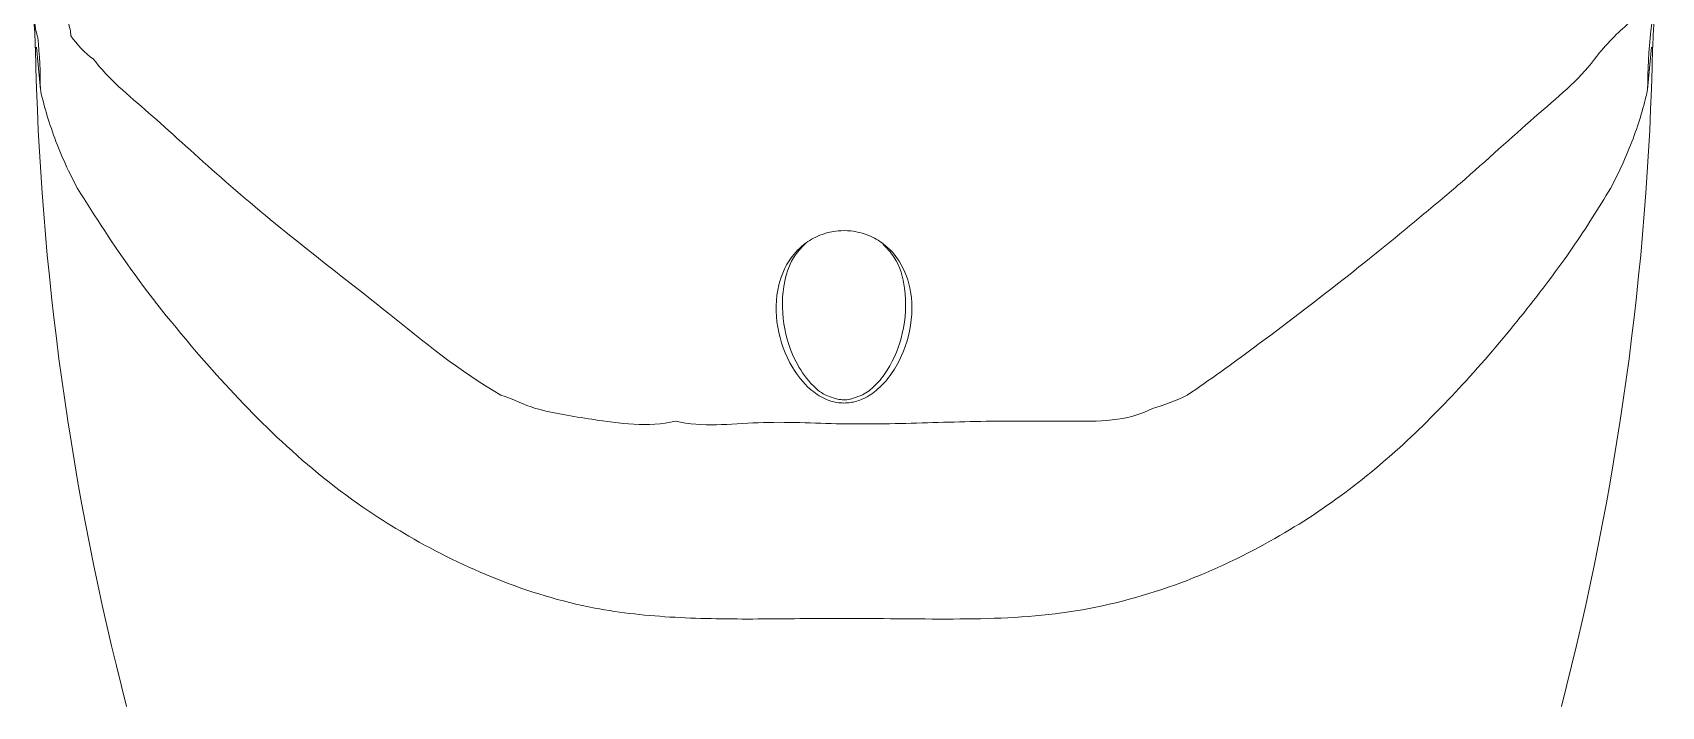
# Model space of a CAD drawing. Header units: inches. Extents: x 4.3 to 18.3, y 1.7 to 16.3.
# Drawn here: x 4.844 to 6.229, y 13.332 to 13.905 of the extents above; entities that cross this region are included whole.
import ezdxf

# ---------------------------------------------------------------- set-up
doc = ezdxf.new("R2010")
doc.units = ezdxf.units.IN
doc.header["$MEASUREMENT"] = 0
doc.layers.add('Object', color=4, linetype='Continuous')

msp = doc.modelspace()

# ---------------------------------------------------------------- linework, layer by layer
at = {"layer": 'Object', "color": 4, "linetype": 'Continuous', "lineweight": 15}
for p, q in [((4.850285, 13.856872), (4.847008, 13.892873)), ((6.220824, 13.89293), (6.217542, 13.856872)), ((4.881881, 13.772732), (4.874159, 13.787643)), ((6.193668, 13.787643), (6.185946, 13.772732))]:
    msp.add_line(p, q, dxfattribs=at)
for centre, radius, start, end in [((6.654188, 13.857232), 0.436647, 166.932624, 180.047254), ((4.411554, 13.857121), 0.438732, 359.967384, 5.735909), ((7.279176, 13.944087), 2.433699, 181.206276, 194.563883), ((3.788651, 13.944087), 2.433699, 345.436117, 358.795936)]:
    msp.add_arc(centre, radius, start, end, dxfattribs=at)
for points, knots in [([(6.221932, 13.892736), (6.222117, 13.898735), (6.2226, 13.914412), (6.22534, 13.937205), (6.228334, 13.951174), (6.229278, 13.95558)], [0, 0, 0, 0, 0.29796371, 0.77860441, 1, 1, 1, 1]), ([(4.843661, 13.923984), (4.843939, 13.922096), (4.845517, 13.911369), (4.845784, 13.90108), (4.846003, 13.892602)], [0, 0, 0, 0, 0.17595009, 1, 1, 1, 1]), ([(4.844492, 13.919901), (4.844928, 13.916767), (4.84604, 13.908771), (4.847154, 13.903726), (4.847924, 13.901454), (4.848089, 13.90097)], [0, 0, 0, 0, 0.33651651, 0.85861693, 1, 1, 1, 1]), ([(4.876125, 13.902403), (4.876116, 13.902919), (4.876084, 13.904811), (4.875541, 13.908815), (4.874235, 13.913277), (4.873683, 13.915166)], [0, 0, 0, 0, 0.17821663, 0.65214957, 1, 1, 1, 1]), ([(6.172311, 13.882594), (6.172311, 13.882594), (6.182562, 13.896262), (6.192128, 13.904857), (6.201694, 13.913452)], [0, 0, 0, 0, 0.00001431, 1, 1, 1, 1]), ([(4.876125, 13.902403), (4.881867, 13.895134), (4.887609, 13.887865), (4.895516, 13.882594), (4.895516, 13.882594)], [0, 0, 0, 0, 0.99998145, 1, 1, 1, 1]), ([(4.895516, 13.882594), (4.895516, 13.882593), (4.90816, 13.865735), (4.941424, 13.839075), (4.998264, 13.785937), (5.066499, 13.728665), (5.148811, 13.665489), (5.207007, 13.616908), (5.241946, 13.596942), (5.241946, 13.596942)], [0, 0, 0, 0, 0.00000228, 0.19620801, 0.3923085, 0.58652932, 0.78054452, 0.99999785, 1, 1, 1, 1]), ([(5.82588, 13.596941), (5.82588, 13.596942), (5.845214, 13.609831), (5.890632, 13.642888), (5.959625, 13.695463), (6.017345, 13.742491), (6.072184, 13.788573), (6.122788, 13.835823), (6.15874, 13.8645), (6.17231, 13.882594), (6.172311, 13.882594)], [0, 0, 0, 0, 0.000001926, 0.126924173, 0.30813156, 0.489095637, 0.579101263, 0.789465905, 0.999997725, 1, 1, 1, 1]), ([(4.874159, 13.787643), (4.870848, 13.795109), (4.86424, 13.810013), (4.856745, 13.83168), (4.852438, 13.847243), (4.850637, 13.855299), (4.850285, 13.856872)], [0, 0, 0, 0, 0.31004594, 0.61888719, 0.92560949, 1, 1, 1, 1]), ([(6.217542, 13.856872), (6.217071, 13.854784), (6.215195, 13.846458), (6.210763, 13.830716), (6.203413, 13.809602), (6.196923, 13.794978), (6.193668, 13.787643)], [0, 0, 0, 0, 0.09851907, 0.3928347, 0.69543154, 1, 1, 1, 1]), ([(6.185946, 13.772732), (6.175736, 13.756093), (6.155269, 13.722738), (6.113285, 13.667122), (6.066214, 13.611283), (6.014223, 13.557699), (5.957485, 13.510018), (5.890045, 13.466941), (5.811167, 13.430972), (5.721035, 13.408503), (5.62691, 13.405644), (5.53984, 13.40752), (5.460522, 13.406163), (5.390052, 13.40682), (5.314689, 13.414619), (5.237701, 13.438357), (5.177007, 13.468442), (5.116509, 13.505589), (5.058035, 13.552339), (4.989838, 13.623923), (4.927261, 13.700828), (4.897002, 13.748774), (4.881881, 13.772732)], [0, 0, 0, 0, 0.05168868, 0.10361491, 0.15538266, 0.20142607, 0.24756603, 0.29348705, 0.34630595, 0.39893951, 0.44995917, 0.50102998, 0.53943901, 0.57796626, 0.61627304, 0.66550922, 0.71487956, 0.735412, 0.79408145, 0.85282806, 0.92645755, 1, 1, 1, 1]), ([(5.533913, 13.590156), (5.53186, 13.59026), (5.526326, 13.590541), (5.51596, 13.593948), (5.50199, 13.603469), (5.486124, 13.624137), (5.475372, 13.655092), (5.475678, 13.687269), (5.485875, 13.711524), (5.499526, 13.725966), (5.514097, 13.733871), (5.527649, 13.736935), (5.541439, 13.736857), (5.555151, 13.733329), (5.56992, 13.724686), (5.583936, 13.708778), (5.593246, 13.681756), (5.591093, 13.64844), (5.579006, 13.619919), (5.564224, 13.602407), (5.551832, 13.593875), (5.541305, 13.590485), (5.535707, 13.590236), (5.533913, 13.590156)], [0, 0, 0, 0, 0.01285394, 0.03463469, 0.06830349, 0.12385375, 0.21633542, 0.31273296, 0.37753572, 0.42466152, 0.45987349, 0.48946324, 0.51191661, 0.54531609, 0.57843286, 0.62902835, 0.70338879, 0.80543924, 0.88988624, 0.93105478, 0.96494763, 0.98877231, 1, 1, 1, 1]), ([(5.501778, 13.726465), (5.498484, 13.723114), (5.489178, 13.713644), (5.481273, 13.690054), (5.48068, 13.658207), (5.490381, 13.627065), (5.504852, 13.606685), (5.51634, 13.597178), (5.522891, 13.595219), (5.524667, 13.594688)], [0, 0, 0, 0, 0.09070169, 0.25632866, 0.50516422, 0.74368847, 0.88502684, 0.96883445, 1, 1, 1, 1]), ([(5.541722, 13.594352), (5.54447, 13.595156), (5.551625, 13.597251), (5.561743, 13.605813), (5.575003, 13.622848), (5.58591, 13.651566), (5.587519, 13.684519), (5.58041, 13.711038), (5.570148, 13.722121), (5.566548, 13.72601)], [0, 0, 0, 0, 0.04775558, 0.12436986, 0.22849422, 0.4450702, 0.70770648, 0.89743752, 1, 1, 1, 1]), ([(5.241946, 13.596942), (5.241947, 13.596942), (5.251848, 13.594113), (5.261436, 13.588505), (5.271564, 13.585611), (5.271565, 13.585611)], [0, 0, 0, 0, 0.00003456, 0.99996621, 1, 1, 1, 1]), ([(5.524667, 13.594688), (5.525878, 13.594213), (5.528802, 13.593066), (5.532025, 13.592982), (5.533913, 13.592932)], [0, 0, 0, 0, 0.41410085, 1, 1, 1, 1]), ([(5.533913, 13.592932), (5.535569, 13.592943), (5.538299, 13.59296), (5.540755, 13.593958), (5.541722, 13.594352)], [0, 0, 0, 0, 0.60615222, 1, 1, 1, 1]), ([(5.796263, 13.585611), (5.796263, 13.585611), (5.806391, 13.588505), (5.816613, 13.591999), (5.82588, 13.596941), (5.82588, 13.596941)], [0, 0, 0, 0, 0.00003379, 0.99996043, 1, 1, 1, 1]), ([(5.271565, 13.585611), (5.271565, 13.585611), (5.286944, 13.581217), (5.326135, 13.575551), (5.367357, 13.568959), (5.39069, 13.574792), (5.390691, 13.574792)], [0, 0, 0, 0, 0.00000916, 0.4114146, 0.99999013, 1, 1, 1, 1]), ([(5.677136, 13.574792), (5.677137, 13.574792), (5.693567, 13.574792), (5.733254, 13.574709), (5.774865, 13.574199), (5.796262, 13.58561), (5.796263, 13.585611)], [0, 0, 0, 0, 0.0000089, 0.39864, 0.9999897, 1, 1, 1, 1]), ([(5.390691, 13.574792), (5.390691, 13.574792), (5.413273, 13.569146), (5.461063, 13.575825), (5.532468, 13.571457), (5.604867, 13.573324), (5.653509, 13.574792), (5.677136, 13.574792), (5.677136, 13.574792)], [0, 0, 0, 0, 0.000004266, 0.246301524, 0.492755179, 0.746462205, 0.999995803, 1, 1, 1, 1])]:
    msp.add_open_spline(points, degree=3, knots=knots, dxfattribs=at)

doc.saveas('drawing.dxf')
